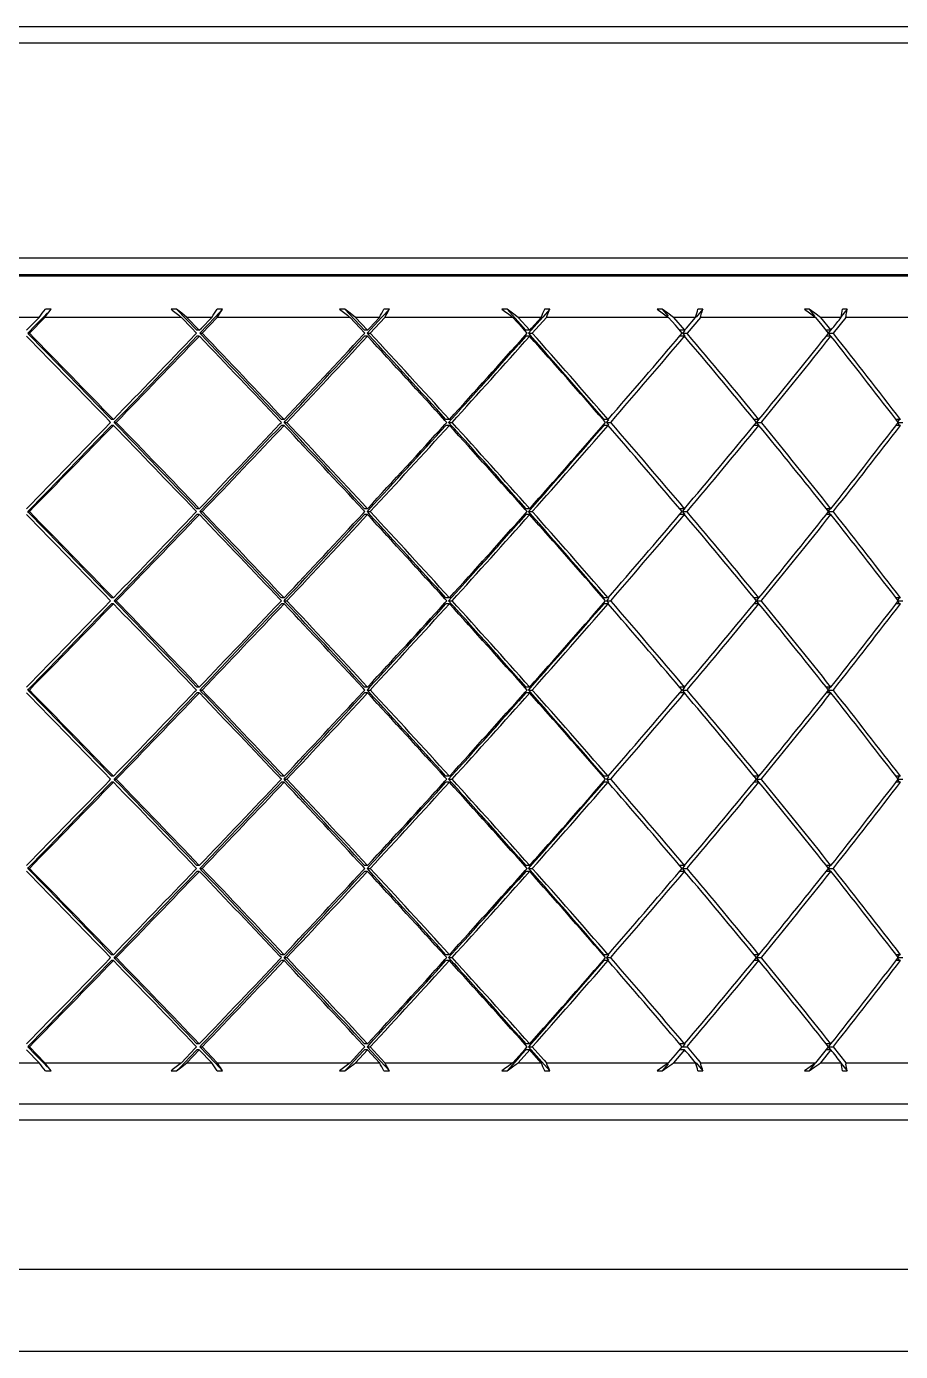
# Model space of a CAD drawing. Header units: millimetres. Extents: x 12827 to 13247, y 6457 to 7051.
# Drawn here: x 13132.586 to 13134.696, y 6842.252 to 6845.452 of the extents above; entities that cross this region are included whole.
import ezdxf

# ---------------------------------------------------------------- set-up
doc = ezdxf.new("R2010")
doc.units = ezdxf.units.MM
doc.header["$LTSCALE"] = 10
doc.layers.add('DWG', color=7, linetype='Continuous')

# ---------------------------------------------------------------- blocks, each defined once
blk = doc.blocks.new('A$C01502591')
at = {"layer": 'DWG'}
for p, q in [((246.9354, 253.5436), (255.4463, 253.5436)), ((246.8954, 253.5039), (255.4863, 253.5039)), ((255.4908, 252.9839), (246.8908, 252.9839)), ((246.4908, 252.9411), (255.8908, 252.9411)), ((255.4508, 252.9436), (246.9308, 252.9436)), ((252.4582, 252.9436), (252.4582, 252.9411)), ((252.4736, 252.9411), (252.4736, 252.9436)), ((252.8431, 252.9436), (252.8431, 252.9411)), ((252.1969, 252.8411), (252.1358, 252.8411)), ((252.1715, 252.8151), (252.1969, 252.8411)), ((252.2108, 252.8411), (252.1733, 252.8028)), ((252.2071, 252.8417), (252.1882, 252.8223)), ((252.2165, 252.8514), (252.2071, 252.8417)), ((252.5403, 252.8411), (252.2108, 252.8411)), ((252.226, 252.8611), (252.2122, 252.8611)), ((252.2235, 252.8578), (252.226, 252.8611)), ((252.529, 252.8611), (252.5155, 252.8611)), ((252.529, 252.8611), (252.5779, 252.8099)), ((252.5414, 252.8511), (252.529, 252.8611)), ((252.5648, 252.8156), (252.5403, 252.8411)), ((252.5538, 252.8411), (252.5414, 252.8511)), ((252.5538, 252.8411), (252.5837, 252.8099)), ((252.6136, 252.8411), (252.5538, 252.8411)), ((252.6217, 252.8417), (252.5847, 252.8028)), ((252.5887, 252.8151), (252.6136, 252.8411)), ((252.6271, 252.8411), (252.5905, 252.8028)), ((252.6401, 252.8611), (252.6217, 252.8417)), ((252.6401, 252.8611), (252.6267, 252.8611)), ((252.9477, 252.8411), (252.6271, 252.8411)), ((252.638, 252.8578), (252.6401, 252.8611)), ((252.935, 252.8611), (252.9219, 252.8611)), ((252.935, 252.8611), (252.9824, 252.8099)), ((252.9479, 252.8511), (252.935, 252.8611)), ((252.9715, 252.8156), (252.9477, 252.8411)), ((252.9609, 252.8411), (252.9479, 252.8511)), ((252.9609, 252.8411), (252.9899, 252.8099)), ((253.0188, 252.8411), (252.9609, 252.8411)), ((253.0247, 252.8417), (252.9889, 252.8028)), ((252.9947, 252.8151), (253.0188, 252.8411)), ((253.0319, 252.8411), (252.9964, 252.8028)), ((253.0426, 252.8611), (253.0247, 252.8417)), ((253.0426, 252.8611), (253.0296, 252.8611)), ((253.3411, 252.8411), (253.0319, 252.8411)), ((253.0408, 252.8578), (253.0426, 252.8611)), ((253.3269, 252.8611), (253.3143, 252.8611)), ((253.3269, 252.8611), (253.3724, 252.8099)), ((253.3403, 252.8511), (253.3269, 252.8611)), ((253.3537, 252.8411), (253.3403, 252.8511)), ((253.3639, 252.8156), (253.3411, 252.8411)), ((253.3537, 252.8411), (253.3816, 252.8099)), ((253.4093, 252.8411), (253.3537, 252.8411)), ((253.413, 252.8417), (253.3787, 252.8028)), ((253.3862, 252.8151), (253.4093, 252.8411)), ((253.4218, 252.8411), (253.3878, 252.8028)), ((253.4302, 252.8611), (253.413, 252.8417)), ((253.4302, 252.8611), (253.4177, 252.8611)), ((253.7171, 252.8411), (253.4218, 252.8411)), ((253.4288, 252.8578), (253.4302, 252.8611)), ((253.7016, 252.8611), (253.6896, 252.8611)), ((253.6896, 252.8611), (253.7171, 252.8411)), ((253.7016, 252.8611), (253.7161, 252.8441)), ((253.7154, 252.8511), (253.7016, 252.8611)), ((253.7291, 252.8411), (253.7154, 252.8511)), ((253.7334, 252.822), (253.7171, 252.8411)), ((253.7291, 252.8411), (253.7556, 252.8099)), ((253.7819, 252.8411), (253.7291, 252.8411)), ((253.76, 252.8151), (253.7819, 252.8411)), ((253.7938, 252.8411), (253.7616, 252.8028)), ((253.7997, 252.8611), (253.7834, 252.8417)), ((253.7997, 252.8611), (253.7879, 252.8611)), ((253.7938, 252.8411), (253.7948, 252.8445)), ((254.0728, 252.8411), (253.7938, 252.8411)), ((253.7988, 252.858), (253.7997, 252.8611)), ((253.7988, 252.858), (253.7997, 252.8611)), ((254.0561, 252.8611), (254.0448, 252.8611)), ((254.0448, 252.8611), (254.0728, 252.8411)), ((254.0561, 252.8611), (254.0697, 252.8441)), ((254.0701, 252.8511), (254.0561, 252.8611)), ((254.0841, 252.8411), (254.0701, 252.8511)), ((254.0881, 252.822), (254.0728, 252.8411)), ((254.0841, 252.8411), (254.109, 252.8099)), ((254.1337, 252.8411), (254.0841, 252.8411)), ((254.1449, 252.8411), (254.1146, 252.8028)), ((254.1482, 252.8611), (254.134, 252.843)), ((254.1482, 252.8611), (254.1371, 252.8611)), ((254.4053, 252.8411), (254.1449, 252.8411)), ((254.1471, 252.8545), (254.1482, 252.8611)), ((252.1664, 252.8099), (252.1715, 252.8151)), ((252.1882, 252.8223), (252.1692, 252.8028)), ((252.1692, 252.8028), (252.1714, 252.8006)), ((252.1692, 252.8028), (252.1733, 252.8028)), ((252.577, 252.8028), (252.5648, 252.8156)), ((252.5739, 252.7996), (252.577, 252.8028)), ((252.5837, 252.8099), (252.5779, 252.8099)), ((252.5837, 252.8099), (252.5887, 252.8151)), ((252.5847, 252.8028), (252.5878, 252.7996)), ((252.5847, 252.8028), (252.5905, 252.8028)), ((252.9833, 252.8028), (252.9715, 252.8156)), ((252.9794, 252.7986), (252.9833, 252.8028)), ((252.9899, 252.8099), (252.9824, 252.8099)), ((252.9929, 252.8071), (252.9889, 252.8028)), ((252.9889, 252.8028), (252.9929, 252.7985)), ((252.9889, 252.8028), (252.9964, 252.8028)), ((252.9899, 252.8099), (252.9947, 252.8151)), ((253.3753, 252.8028), (253.3639, 252.8156)), ((253.3705, 252.7975), (253.3753, 252.8028)), ((253.3816, 252.8099), (253.3724, 252.8099)), ((253.3787, 252.8028), (253.3835, 252.7974)), ((253.3787, 252.8028), (253.3878, 252.8028)), ((253.3816, 252.8099), (253.3862, 252.8151)), ((253.7496, 252.8028), (253.7334, 252.822)), ((253.7442, 252.7964), (253.7496, 252.8028)), ((253.7556, 252.8099), (253.7449, 252.8099)), ((253.7563, 252.8093), (253.7508, 252.8028)), ((253.7563, 252.8093), (253.7508, 252.8028)), ((253.7508, 252.8028), (253.7563, 252.7963)), ((253.7508, 252.8028), (253.7616, 252.8028)), ((253.7556, 252.8099), (253.76, 252.8151)), ((253.7616, 252.8028), (253.7626, 252.8016)), ((254.1033, 252.8028), (254.0881, 252.822)), ((254.0974, 252.7953), (254.1033, 252.8028)), ((254.109, 252.8099), (254.0977, 252.8099)), ((254.1083, 252.8104), (254.1024, 252.8028)), ((254.1033, 252.8028), (254.1146, 252.8028)), ((254.1037, 252.8012), (254.1083, 252.7953)), ((254.109, 252.8099), (254.1131, 252.8151)), ((254.1146, 252.8028), (254.1158, 252.8012)), ((252.5837, 252.7958), (252.5779, 252.7958)), ((252.9899, 252.7958), (252.9824, 252.7958)), ((253.3724, 252.7958), (253.3546, 252.7756)), ((253.3816, 252.7958), (253.3724, 252.7958)), ((253.7556, 252.7958), (253.7449, 252.7958)), ((254.109, 252.7958), (254.0977, 252.7958)), ((253.2122, 252.6166), (253.1858, 252.5874)), ((252.3694, 252.5874), (252.3668, 252.5901)), ((252.3668, 252.5847), (252.3694, 252.5874)), ((252.3763, 252.5945), (252.3713, 252.5945)), ((252.3763, 252.5803), (252.3713, 252.5803)), ((252.3781, 252.5874), (252.3808, 252.5901)), ((252.3808, 252.5847), (252.3781, 252.5874)), ((252.3781, 252.5874), (252.3831, 252.5874)), ((252.7818, 252.5874), (252.7782, 252.5911)), ((252.7782, 252.5837), (252.7818, 252.5874)), ((252.7884, 252.5945), (252.7818, 252.5945)), ((252.7884, 252.5803), (252.7818, 252.5803)), ((252.7884, 252.5874), (252.7919, 252.5912)), ((252.792, 252.5836), (252.7884, 252.5874)), ((252.7884, 252.5874), (252.7951, 252.5874)), ((253.1813, 252.5874), (253.1769, 252.5922)), ((253.1769, 252.5826), (253.1813, 252.5874)), ((253.1877, 252.5945), (253.1794, 252.5945)), ((253.1877, 252.5803), (253.1794, 252.5803)), ((253.1858, 252.5874), (253.2122, 252.5582)), ((253.1858, 252.5874), (253.1942, 252.5874)), ((253.5648, 252.5874), (253.5597, 252.5933)), ((253.5597, 252.5815), (253.5648, 252.5874)), ((253.571, 252.5945), (253.561, 252.5945)), ((253.571, 252.5803), (253.561, 252.5803)), ((253.5672, 252.5874), (253.5723, 252.5933)), ((253.5723, 252.5815), (253.5672, 252.5874)), ((253.5672, 252.5874), (253.5771, 252.5874)), ((253.578, 252.5884), (253.5771, 252.5874)), ((253.5771, 252.5874), (253.578, 252.5864)), ((253.9292, 252.5874), (253.9235, 252.5944)), ((253.9235, 252.5804), (253.9292, 252.5874)), ((253.935, 252.5945), (253.9236, 252.5945)), ((253.935, 252.5803), (253.9236, 252.5803)), ((253.9294, 252.5874), (253.9408, 252.5874)), ((253.9305, 252.5888), (253.9351, 252.5944)), ((253.9351, 252.5804), (253.9305, 252.586)), ((253.942, 252.5888), (253.9408, 252.5874)), ((253.9408, 252.5874), (253.942, 252.586)), ((254.2716, 252.5874), (254.2654, 252.5954)), ((254.2654, 252.5794), (254.2716, 252.5874)), ((254.277, 252.5945), (254.2661, 252.5945)), ((254.277, 252.5803), (254.2661, 252.5803)), ((254.271, 252.5893), (254.2749, 252.5945)), ((254.2749, 252.5803), (254.271, 252.5855)), ((254.2716, 252.5874), (254.2824, 252.5874)), ((253.199, 252.5728), (253.2122, 252.5582)), ((253.3546, 252.3992), (253.3724, 252.3791)), ((252.1692, 252.372), (252.1714, 252.3742)), ((252.1714, 252.3698), (252.1692, 252.372)), ((252.1692, 252.372), (252.1733, 252.372)), ((252.577, 252.372), (252.5739, 252.3752)), ((252.5739, 252.3688), (252.577, 252.372)), ((252.5837, 252.3791), (252.5779, 252.3791)), ((252.5837, 252.3649), (252.5779, 252.3649)), ((252.5847, 252.372), (252.5878, 252.3752)), ((252.5878, 252.3687), (252.5847, 252.372)), ((252.5847, 252.372), (252.5905, 252.372)), ((252.9833, 252.372), (252.9794, 252.3762)), ((252.9794, 252.3677), (252.9833, 252.372)), ((252.9899, 252.3791), (252.9824, 252.3791)), ((252.9899, 252.3649), (252.9824, 252.3649)), ((252.9929, 252.3763), (252.9889, 252.372)), ((252.9889, 252.372), (252.9929, 252.3677)), ((252.9889, 252.372), (252.9964, 252.372)), ((253.3724, 252.3649), (253.3546, 252.3448)), ((253.3753, 252.372), (253.3705, 252.3773)), ((253.3705, 252.3666), (253.3753, 252.372)), ((253.3816, 252.3791), (253.3724, 252.3791)), ((253.3816, 252.3649), (253.3724, 252.3649)), ((253.3787, 252.372), (253.3835, 252.3774)), ((253.3835, 252.3666), (253.3787, 252.372)), ((253.3787, 252.372), (253.3878, 252.372)), ((253.7496, 252.372), (253.7441, 252.3784)), ((253.7442, 252.3655), (253.7496, 252.372)), ((253.7556, 252.3791), (253.7449, 252.3791)), ((253.7556, 252.3649), (253.7449, 252.3649)), ((253.7508, 252.372), (253.7563, 252.3785)), ((253.7563, 252.3655), (253.7508, 252.372)), ((253.7508, 252.372), (253.7616, 252.372)), ((253.7626, 252.3732), (253.7616, 252.372)), ((253.7616, 252.372), (253.7626, 252.3708)), ((254.1033, 252.372), (254.0973, 252.3795)), ((254.0974, 252.3645), (254.1033, 252.372)), ((254.109, 252.3791), (254.0977, 252.3791)), ((254.109, 252.3649), (254.0977, 252.3649)), ((254.1033, 252.372), (254.1146, 252.372)), ((254.1037, 252.3736), (254.1083, 252.3795)), ((254.1083, 252.3644), (254.1037, 252.3703)), ((254.1158, 252.3736), (254.1146, 252.372)), ((254.1146, 252.372), (254.1158, 252.3704)), ((252.3763, 252.1636), (252.3713, 252.1636)), ((252.7818, 252.1566), (252.7782, 252.1603)), ((252.7884, 252.1636), (252.7818, 252.1636)), ((252.7884, 252.1566), (252.7919, 252.1603)), ((253.1813, 252.1566), (253.1769, 252.1614)), ((253.1877, 252.1636), (253.1794, 252.1636)), ((253.2122, 252.1858), (253.1858, 252.1566)), ((253.5648, 252.1566), (253.5597, 252.1624)), ((253.571, 252.1636), (253.561, 252.1636)), ((253.5672, 252.1566), (253.5723, 252.1625)), ((253.9292, 252.1566), (253.9235, 252.1635)), ((253.935, 252.1636), (253.9236, 252.1636)), ((253.9305, 252.158), (253.9351, 252.1636)), ((254.2716, 252.1566), (254.2654, 252.1646)), ((254.277, 252.1636), (254.2661, 252.1636)), ((254.2703, 252.1575), (254.2749, 252.1636)), ((252.3694, 252.1566), (252.3668, 252.1592)), ((252.3668, 252.1539), (252.3694, 252.1566)), ((252.3763, 252.1495), (252.3713, 252.1495)), ((252.3781, 252.1566), (252.3808, 252.1593)), ((252.3808, 252.1538), (252.3781, 252.1566)), ((252.3781, 252.1566), (252.3831, 252.1566)), ((252.7782, 252.1528), (252.7818, 252.1566)), ((252.7884, 252.1495), (252.7818, 252.1495)), ((252.792, 252.1528), (252.7884, 252.1566)), ((252.7884, 252.1566), (252.7951, 252.1566)), ((253.1769, 252.1518), (253.1813, 252.1566)), ((253.1877, 252.1495), (253.1794, 252.1495)), ((253.1858, 252.1566), (253.2122, 252.1273)), ((253.1858, 252.1566), (253.1942, 252.1566)), ((253.199, 252.1419), (253.2122, 252.1273)), ((253.5597, 252.1507), (253.5648, 252.1566)), ((253.571, 252.1495), (253.561, 252.1495)), ((253.5723, 252.1506), (253.5672, 252.1566)), ((253.5672, 252.1566), (253.5771, 252.1566)), ((253.578, 252.1576), (253.5771, 252.1566)), ((253.5771, 252.1566), (253.578, 252.1556)), ((253.5771, 252.1566), (253.578, 252.1556)), ((253.9235, 252.1496), (253.9292, 252.1566)), ((253.935, 252.1495), (253.9236, 252.1495)), ((253.9294, 252.1566), (253.9408, 252.1566)), ((253.9351, 252.1495), (253.9305, 252.1551)), ((253.942, 252.158), (253.9408, 252.1566)), ((253.9408, 252.1566), (253.942, 252.1552)), ((254.2654, 252.1485), (254.2716, 252.1566)), ((254.277, 252.1495), (254.2661, 252.1495)), ((254.2749, 252.1495), (254.2703, 252.1556)), ((254.2716, 252.1566), (254.2824, 252.1566)), ((253.3546, 251.9683), (253.3724, 251.9482)), ((252.1692, 251.9411), (252.1714, 251.9433)), ((252.1714, 251.9389), (252.1692, 251.9411)), ((252.1692, 251.9411), (252.1733, 251.9411)), ((252.577, 251.9411), (252.5739, 251.9443)), ((252.5739, 251.9379), (252.577, 251.9411)), ((252.5837, 251.9482), (252.5779, 251.9482)), ((252.5847, 251.9411), (252.5878, 251.9444)), ((252.5878, 251.9379), (252.5847, 251.9411)), ((252.5847, 251.9411), (252.5905, 251.9411)), ((252.9833, 251.9411), (252.9794, 251.9454)), ((252.9794, 251.9369), (252.9833, 251.9411)), ((252.9899, 251.9482), (252.9824, 251.9482)), ((252.9929, 251.9454), (252.9889, 251.9411)), ((252.9889, 251.9411), (252.9929, 251.9368)), ((252.9889, 251.9411), (252.9964, 251.9411)), ((253.3753, 251.9411), (253.3705, 251.9465)), ((253.3705, 251.9358), (253.3753, 251.9411)), ((253.3816, 251.9482), (253.3724, 251.9482)), ((253.3787, 251.9411), (253.3835, 251.9465)), ((253.3835, 251.9357), (253.3787, 251.9411)), ((253.3787, 251.9411), (253.3878, 251.9411)), ((253.7496, 251.9411), (253.7441, 251.9476)), ((253.7442, 251.9347), (253.7496, 251.9411)), ((253.7556, 251.9482), (253.7449, 251.9482)), ((253.7508, 251.9411), (253.7563, 251.9476)), ((253.7563, 251.9347), (253.7508, 251.9411)), ((253.7508, 251.9411), (253.7616, 251.9411)), ((253.7626, 251.9423), (253.7616, 251.9411)), ((253.7616, 251.9411), (253.7626, 251.9399)), ((254.1033, 251.9411), (254.0973, 251.9486)), ((254.0974, 251.9336), (254.1033, 251.9411)), ((254.109, 251.9482), (254.0977, 251.9482)), ((254.1033, 251.9411), (254.1146, 251.9411)), ((254.1037, 251.9428), (254.1083, 251.9487)), ((254.1083, 251.9336), (254.1037, 251.9395)), ((254.1158, 251.9428), (254.1146, 251.9411)), ((254.1146, 251.9411), (254.1158, 251.9395)), ((252.5837, 251.9341), (252.5779, 251.9341)), ((252.9899, 251.9341), (252.9824, 251.9341)), ((253.3724, 251.9341), (253.3546, 251.9139)), ((253.3816, 251.9341), (253.3724, 251.9341)), ((253.7556, 251.9341), (253.7449, 251.9341)), ((254.109, 251.9341), (254.0977, 251.9341)), ((253.2122, 251.7549), (253.1858, 251.7257)), ((252.3694, 251.7257), (252.3668, 251.7284)), ((252.3668, 251.723), (252.3694, 251.7257)), ((252.3763, 251.7328), (252.3713, 251.7328)), ((252.3763, 251.7186), (252.3713, 251.7186)), ((252.3781, 251.7257), (252.3808, 251.7284)), ((252.3808, 251.723), (252.3781, 251.7257)), ((252.3781, 251.7257), (252.3831, 251.7257)), ((252.7818, 251.7257), (252.7782, 251.7294)), ((252.7782, 251.722), (252.7818, 251.7257)), ((252.7884, 251.7328), (252.7818, 251.7328)), ((252.7884, 251.7186), (252.7818, 251.7186)), ((252.7884, 251.7257), (252.7919, 251.7295)), ((252.792, 251.7219), (252.7884, 251.7257)), ((252.7884, 251.7257), (252.7951, 251.7257)), ((253.1813, 251.7257), (253.1769, 251.7305)), ((253.1769, 251.7209), (253.1813, 251.7257)), ((253.1877, 251.7328), (253.1794, 251.7328)), ((253.1877, 251.7186), (253.1794, 251.7186)), ((253.1858, 251.7257), (253.2122, 251.6965)), ((253.1858, 251.7257), (253.1942, 251.7257)), ((253.5648, 251.7257), (253.5597, 251.7316)), ((253.5597, 251.7198), (253.5648, 251.7257)), ((253.571, 251.7328), (253.561, 251.7328)), ((253.571, 251.7186), (253.561, 251.7186)), ((253.5672, 251.7257), (253.5723, 251.7316)), ((253.5723, 251.7198), (253.5672, 251.7257)), ((253.5672, 251.7257), (253.5771, 251.7257)), ((253.578, 251.7267), (253.5771, 251.7257)), ((253.5771, 251.7257), (253.578, 251.7247)), ((253.9292, 251.7257), (253.9235, 251.7327)), ((253.9235, 251.7187), (253.9292, 251.7257)), ((253.935, 251.7328), (253.9236, 251.7328)), ((253.935, 251.7186), (253.9236, 251.7186)), ((253.9294, 251.7257), (253.9408, 251.7257)), ((253.9305, 251.7271), (253.9351, 251.7327)), ((253.9351, 251.7187), (253.9305, 251.7243)), ((253.942, 251.7271), (253.9408, 251.7257)), ((253.9408, 251.7257), (253.942, 251.7243)), ((254.2716, 251.7257), (254.2654, 251.7337)), ((254.2654, 251.7177), (254.2716, 251.7257)), ((254.277, 251.7328), (254.2661, 251.7328)), ((254.277, 251.7186), (254.2661, 251.7186)), ((254.2703, 251.7267), (254.2749, 251.7328)), ((254.2749, 251.7186), (254.271, 251.7238)), ((254.2716, 251.7257), (254.2824, 251.7257)), ((253.199, 251.7111), (253.2122, 251.6965)), ((253.3546, 251.5375), (253.3724, 251.5174)), ((252.1692, 251.5103), (252.1714, 251.5125)), ((252.1714, 251.5081), (252.1692, 251.5103)), ((252.1692, 251.5103), (252.1733, 251.5103)), ((252.577, 251.5103), (252.5739, 251.5135)), ((252.5739, 251.5071), (252.577, 251.5103)), ((252.5837, 251.5174), (252.5779, 251.5174)), ((252.5837, 251.5032), (252.5779, 251.5032)), ((252.5847, 251.5103), (252.5878, 251.5135)), ((252.5878, 251.507), (252.5847, 251.5103)), ((252.5847, 251.5103), (252.5905, 251.5103)), ((252.9833, 251.5103), (252.9794, 251.5146)), ((252.9794, 251.506), (252.9833, 251.5103)), ((252.9899, 251.5174), (252.9824, 251.5174)), ((252.9899, 251.5032), (252.9824, 251.5032)), ((252.9929, 251.5146), (252.9889, 251.5103)), ((252.9889, 251.5103), (252.9929, 251.506)), ((252.9889, 251.5103), (252.9964, 251.5103)), ((253.3724, 251.5032), (253.3546, 251.4831)), ((253.3753, 251.5103), (253.3705, 251.5156)), ((253.3705, 251.5049), (253.3753, 251.5103)), ((253.3816, 251.5174), (253.3724, 251.5174)), ((253.3816, 251.5032), (253.3724, 251.5032)), ((253.3787, 251.5103), (253.3835, 251.5157)), ((253.3835, 251.5049), (253.3787, 251.5103)), ((253.3787, 251.5103), (253.3878, 251.5103)), ((253.7496, 251.5103), (253.7441, 251.5167)), ((253.7442, 251.5039), (253.7496, 251.5103)), ((253.7556, 251.5174), (253.7449, 251.5174)), ((253.7556, 251.5032), (253.7449, 251.5032)), ((253.7508, 251.5103), (253.7563, 251.5168)), ((253.7563, 251.5038), (253.7508, 251.5103)), ((253.7508, 251.5103), (253.7616, 251.5103)), ((253.7626, 251.5115), (253.7616, 251.5103)), ((253.7616, 251.5103), (253.7626, 251.5091)), ((254.1033, 251.5103), (254.0973, 251.5178)), ((254.0974, 251.5028), (254.1033, 251.5103)), ((254.109, 251.5174), (254.0977, 251.5174)), ((254.109, 251.5032), (254.0977, 251.5032)), ((254.1033, 251.5103), (254.1146, 251.5103)), ((254.1037, 251.5119), (254.1083, 251.5178)), ((254.1083, 251.5027), (254.1037, 251.5086)), ((254.1158, 251.5119), (254.1146, 251.5103)), ((254.1146, 251.5103), (254.1158, 251.5087)), ((252.3694, 251.2949), (252.3668, 251.2975)), ((252.3763, 251.3019), (252.3713, 251.3019)), ((252.3781, 251.2949), (252.3808, 251.2976)), ((252.7818, 251.2949), (252.7782, 251.2986)), ((252.7884, 251.3019), (252.7818, 251.3019)), ((252.7884, 251.2949), (252.7919, 251.2986)), ((253.1813, 251.2949), (253.1769, 251.2997)), ((253.1877, 251.3019), (253.1794, 251.3019)), ((253.2122, 251.3241), (253.1858, 251.2949)), ((253.5648, 251.2949), (253.5597, 251.3008)), ((253.571, 251.3019), (253.561, 251.3019)), ((253.5672, 251.2949), (253.5723, 251.3008)), ((253.9292, 251.2949), (253.9235, 251.3018)), ((253.935, 251.3019), (253.9236, 251.3019)), ((253.9305, 251.2963), (253.9351, 251.3019)), ((253.942, 251.2963), (253.9408, 251.2949)), ((254.2716, 251.2949), (254.2654, 251.3029)), ((254.277, 251.3019), (254.2661, 251.3019)), ((254.2703, 251.2959), (254.2749, 251.3019)), ((252.3668, 251.2922), (252.3694, 251.2949)), ((252.3763, 251.2878), (252.3713, 251.2878)), ((252.3808, 251.2921), (252.3781, 251.2949)), ((252.3781, 251.2949), (252.3831, 251.2949)), ((252.7782, 251.2911), (252.7818, 251.2949)), ((252.7884, 251.2878), (252.7818, 251.2878)), ((252.792, 251.2911), (252.7884, 251.2949)), ((252.7884, 251.2949), (252.7951, 251.2949)), ((253.1769, 251.2901), (253.1813, 251.2949)), ((253.1877, 251.2878), (253.1794, 251.2878)), ((253.1858, 251.2949), (253.2122, 251.2656)), ((253.1858, 251.2949), (253.1942, 251.2949)), ((253.199, 251.2803), (253.2122, 251.2656)), ((253.5597, 251.289), (253.5648, 251.2949)), ((253.571, 251.2878), (253.561, 251.2878)), ((253.5723, 251.2889), (253.5672, 251.2949)), ((253.5672, 251.2949), (253.5771, 251.2949)), ((253.578, 251.2959), (253.5771, 251.2949)), ((253.5771, 251.2949), (253.578, 251.2939)), ((253.9235, 251.2879), (253.9292, 251.2949)), ((253.935, 251.2878), (253.9236, 251.2878)), ((253.9294, 251.2949), (253.9408, 251.2949)), ((253.9351, 251.2878), (253.9305, 251.2934)), ((253.9408, 251.2949), (253.942, 251.2935)), ((254.2654, 251.2868), (254.2716, 251.2949)), ((254.277, 251.2878), (254.2661, 251.2878)), ((254.2749, 251.2878), (254.2703, 251.2939)), ((254.2716, 251.2949), (254.2824, 251.2949)), ((253.3546, 251.1066), (253.3724, 251.0865)), ((252.1969, 251.0411), (252.1664, 251.0724)), ((252.1714, 251.0817), (252.1692, 251.0794)), ((252.1692, 251.0794), (252.1882, 251.06)), ((252.1692, 251.0794), (252.1733, 251.0794)), ((252.1733, 251.0794), (252.2108, 251.0411)), ((252.5403, 251.0411), (252.5739, 251.0762)), ((252.5837, 251.0724), (252.5538, 251.0411)), ((252.5779, 251.0724), (252.5617, 251.0553)), ((252.577, 251.0794), (252.5739, 251.0826)), ((252.5739, 251.0762), (252.577, 251.0794)), ((252.5837, 251.0865), (252.5779, 251.0865)), ((252.5837, 251.0724), (252.5779, 251.0724)), ((252.6136, 251.0411), (252.5837, 251.0724)), ((252.5878, 251.0827), (252.5847, 251.0794)), ((252.5847, 251.0794), (252.6032, 251.06)), ((252.5847, 251.0794), (252.5905, 251.0794)), ((252.5905, 251.0794), (252.6271, 251.0411)), ((252.9477, 251.0411), (252.9794, 251.0752)), ((252.9899, 251.0724), (252.9609, 251.0411)), ((252.9824, 251.0724), (252.9666, 251.0553)), ((252.9833, 251.0794), (252.9794, 251.0837)), ((252.9794, 251.0752), (252.9833, 251.0794)), ((252.9899, 251.0865), (252.9824, 251.0865)), ((252.9899, 251.0724), (252.9824, 251.0724)), ((252.9929, 251.0837), (252.9889, 251.0794)), ((252.9889, 251.0794), (253.0426, 251.0211)), ((252.9889, 251.0794), (252.9964, 251.0794)), ((253.0188, 251.0411), (252.9899, 251.0724)), ((252.9964, 251.0794), (253.0319, 251.0411)), ((253.3411, 251.0411), (253.3705, 251.0741)), ((253.3816, 251.0724), (253.3537, 251.0411)), ((253.3724, 251.0724), (253.3573, 251.0553)), ((253.3753, 251.0794), (253.3705, 251.0848)), ((253.3705, 251.0741), (253.3753, 251.0794)), ((253.3816, 251.0865), (253.3724, 251.0865)), ((253.3816, 251.0724), (253.3724, 251.0724)), ((253.3835, 251.0848), (253.3787, 251.0794)), ((253.3787, 251.0794), (253.4302, 251.0211)), ((253.3787, 251.0794), (253.3878, 251.0794)), ((253.4093, 251.0411), (253.3816, 251.0724)), ((253.3878, 251.0794), (253.4218, 251.0411)), ((253.7556, 251.0724), (253.7291, 251.0411)), ((253.7334, 251.0603), (253.7496, 251.0794)), ((253.7496, 251.0794), (253.7441, 251.0859)), ((253.7556, 251.0865), (253.7449, 251.0865)), ((253.7556, 251.0724), (253.7449, 251.0724)), ((253.7563, 251.0859), (253.7508, 251.0794)), ((253.7508, 251.0794), (253.7616, 251.0794)), ((253.7626, 251.0806), (253.7616, 251.0794)), ((253.7616, 251.0794), (253.7938, 251.0411)), ((254.109, 251.0724), (254.0841, 251.0411)), ((254.1033, 251.0794), (254.0973, 251.087)), ((254.109, 251.0865), (254.0977, 251.0865)), ((254.109, 251.0724), (254.0977, 251.0724)), ((254.0983, 251.0731), (254.1033, 251.0794)), ((254.0983, 251.0731), (254.1021, 251.0778)), ((254.1024, 251.0794), (254.108, 251.0724)), ((254.1024, 251.0794), (254.108, 251.0724)), ((254.1033, 251.0794), (254.1146, 251.0794)), ((254.1083, 251.087), (254.1037, 251.0811)), ((254.1158, 251.0811), (254.1146, 251.0794)), ((254.1146, 251.0794), (254.1449, 251.0411)), ((252.1358, 251.0411), (252.1969, 251.0411)), ((252.1882, 251.06), (252.2071, 251.0406)), ((252.2071, 251.0406), (252.2165, 251.0309)), ((252.2133, 251.0378), (252.2108, 251.0411)), ((252.2108, 251.0411), (252.5403, 251.0411)), ((252.5617, 251.0553), (252.5372, 251.0297)), ((252.5497, 251.0378), (252.5538, 251.0411)), ((252.5538, 251.0411), (252.6136, 251.0411)), ((252.6032, 251.06), (252.6217, 251.0406)), ((252.6217, 251.0406), (252.6401, 251.0211)), ((252.6293, 251.0378), (252.6271, 251.0411)), ((252.6271, 251.0411), (252.9477, 251.0411)), ((252.9666, 251.0553), (252.9429, 251.0297)), ((252.9566, 251.0378), (252.9609, 251.0411)), ((252.9609, 251.0411), (253.0188, 251.0411)), ((253.0337, 251.0378), (253.0319, 251.0411)), ((253.0319, 251.0411), (253.3411, 251.0411)), ((253.3573, 251.0553), (253.3345, 251.0297)), ((253.3492, 251.0378), (253.3537, 251.0411)), ((253.3537, 251.0411), (253.4093, 251.0411)), ((253.4163, 251.0474), (253.4218, 251.0411)), ((253.4232, 251.0378), (253.4218, 251.0411)), ((253.4218, 251.0411), (253.7171, 251.0411)), ((253.7171, 251.0411), (253.6896, 251.0211)), ((253.7171, 251.0411), (253.7334, 251.0603)), ((253.7245, 251.0378), (253.7291, 251.0411)), ((253.7291, 251.0411), (253.7819, 251.0411)), ((253.7834, 251.0406), (253.7997, 251.0211)), ((253.7889, 251.047), (253.7938, 251.0411)), ((253.7948, 251.0378), (253.7938, 251.0411)), ((253.7938, 251.0411), (254.0728, 251.0411)), ((254.0728, 251.0411), (254.0448, 251.0211)), ((254.0794, 251.0378), (254.0841, 251.0411)), ((254.0841, 251.0411), (254.1337, 251.0411)), ((254.1454, 251.0378), (254.1449, 251.0411)), ((254.1449, 251.0411), (254.4053, 251.0411)), ((252.2122, 251.0211), (252.226, 251.0211)), ((252.5155, 251.0211), (252.529, 251.0211)), ((252.529, 251.0211), (252.5414, 251.0311)), ((252.5372, 251.0297), (252.529, 251.0211)), ((252.5414, 251.0311), (252.5497, 251.0378)), ((252.6267, 251.0211), (252.6401, 251.0211)), ((252.9219, 251.0211), (252.935, 251.0211)), ((252.935, 251.0211), (252.9479, 251.0311)), ((252.9429, 251.0297), (252.935, 251.0211)), ((252.9479, 251.0311), (252.9566, 251.0378)), ((253.0296, 251.0211), (253.0426, 251.0211)), ((253.3143, 251.0211), (253.3269, 251.0211)), ((253.3269, 251.0211), (253.3403, 251.0311)), ((253.3345, 251.0297), (253.3269, 251.0211)), ((253.3403, 251.0311), (253.3492, 251.0378)), ((253.4177, 251.0211), (253.4302, 251.0211)), ((253.6896, 251.0211), (253.7016, 251.0211)), ((253.7161, 251.0382), (253.7016, 251.0211)), ((253.7016, 251.0211), (253.7154, 251.0311)), ((253.7154, 251.0311), (253.7245, 251.0378)), ((253.7879, 251.0211), (253.7997, 251.0211)), ((254.0448, 251.0211), (254.0561, 251.0211)), ((254.0697, 251.0382), (254.0561, 251.0211)), ((254.0561, 251.0211), (254.0701, 251.0311)), ((254.0701, 251.0311), (254.0794, 251.0378)), ((254.134, 251.0392), (254.1482, 251.0211)), ((254.1371, 251.0211), (254.1482, 251.0211)), ((255.8908, 250.9411), (246.4908, 250.9411)), ((246.8908, 250.9033), (255.4908, 250.9033)), ((255.4877, 250.5419), (246.894, 250.5419)), ((255.2877, 250.3436), (247.094, 250.3436))]:
    blk.add_line(p, q, dxfattribs=at)
for centre, radius, start, end in [((248.6908, 255.5345), 4.4212, 322.4691, 322.7953), ((248.7193, 255.511), 4.3953, 322.5955, 322.8685), ((259.9444, 262.0282), 11.7994, 230.97905, 231.13356), ((249.51, 254.8853), 3.7163, 326.629, 326.9974), ((249.5357, 254.8659), 3.6954, 326.7766, 327.085), ((261.5135, 263.9477), 14.026, 232.2259, 232.35947), ((250.2418, 254.3513), 3.1611, 331.4618, 331.8736), ((250.2648, 254.3353), 3.1447, 331.6321, 331.9767), ((263.3251, 266.2399), 16.7095, 233.19385, 233.30847), ((250.8835, 253.9136), 2.7441, 336.9936, 337.4465), ((250.9038, 253.9003), 2.7318, 337.1867, 337.5655), ((251.4305, 253.5512), 2.4563, 343.197, 343.6837), ((251.4505, 253.5392), 2.4451, 343.4921, 343.822), ((241.3681, 262.926), 16.2685, 321.57406, 321.69098), ((251.8768, 253.2404), 2.2919, 349.9675, 350.4748), ((251.8912, 253.2305), 2.2871, 350.1971, 350.536), ((210.8539, 212.5239), 57.7006, 43.984051, 44.269216), ((210.8602, 212.3575), 57.8152, 44.103608, 44.391857), ((223.3982, 224.8745), 40.4003, 43.32479, 43.73234), ((230.7151, 232.1543), 30.378, 42.28822, 42.8217), ((235.5926, 236.9781), 23.8137, 40.97823, 41.64562), ((239.1289, 240.4432), 19.154, 39.3755, 40.18184), ((241.8319, 243.0595), 15.6779, 37.45793, 38.41589), ((210.5706, 212.0612), 58.2196, 44.11802, 44.400633), ((217.9776, 285.9336), 47.9037, 315.89606, 316.23678), ((218.1775, 285.5842), 47.5234, 316.0309, 316.37437), ((218.1856, 285.7193), 47.615, 315.90681, 316.25487), ((223.339, 224.8041), 40.482, 43.34624, 43.74581), ((223.3909, 224.9894), 40.322, 43.20536, 43.60653), ((227.3489, 276.5877), 34.9692, 316.67588, 317.13382), ((227.4645, 276.3597), 34.7336, 316.81863, 317.2797), ((227.5702, 276.3666), 34.6662, 316.68986, 317.16129), ((230.7068, 232.1326), 30.3891, 42.31861, 42.8398), ((230.7059, 232.2389), 30.3217, 42.16909, 42.69147), ((233.2841, 270.6972), 26.9047, 317.71292, 318.29463), ((233.4634, 270.5217), 26.6635, 317.73072, 318.33289), ((233.4898, 270.4164), 26.5671, 318.10281, 318.39358), ((235.6077, 236.9773), 23.7935, 41.01932, 41.66872), ((235.5817, 237.0424), 23.7724, 40.85968, 41.50967), ((237.4231, 266.62), 21.3885, 319.02351, 319.73612), ((237.5781, 266.4729), 21.1843, 319.04885, 319.78726), ((239.1534, 240.4494), 19.1221, 39.42931, 40.21494), ((240.5102, 263.6112), 17.3665, 320.62692, 321.47892), ((240.6475, 263.4862), 17.19, 320.65886, 321.5452), ((241.8607, 243.0678), 15.6414, 37.52659, 38.45767), ((233.2763, 270.6078), 26.8537, 317.93531, 318.10303), ((210.5706, 293.1136), 58.2196, 315.599367, 315.88198), ((210.8539, 292.651), 57.7006, 315.730784, 316.015949), ((210.8602, 292.8173), 57.8152, 315.608143, 315.896392), ((217.9776, 219.2412), 47.9037, 43.76322, 44.10394), ((218.1775, 219.5906), 47.5234, 43.62563, 43.9691), ((218.0852, 219.359), 47.7543, 43.74564, 44.09268), ((223.2419, 280.463), 40.6159, 316.25485, 316.6531), ((223.3909, 280.1854), 40.322, 316.39347, 316.79464), ((223.4972, 280.2063), 40.2638, 316.26697, 316.6759), ((227.4442, 228.6763), 34.8387, 42.86532, 43.32497), ((227.5599, 228.9039), 34.6033, 42.71943, 43.18224), ((227.4727, 228.7171), 34.7996, 42.83961, 43.30923), ((230.6135, 273.128), 30.5159, 317.16128, 317.68031), ((230.7993, 272.8506), 30.1952, 317.30744, 317.832), ((230.8107, 272.9326), 30.2481, 317.17715, 317.71292), ((233.3753, 234.5597), 26.782, 41.70404, 42.28841), ((233.3697, 234.5688), 26.7895, 41.66853, 42.26786), ((235.5188, 268.2758), 23.912, 318.33289, 318.97907), ((235.5817, 268.1324), 23.7724, 318.49033, 319.14032), ((235.6842, 268.1162), 23.6918, 318.35266, 319.02349), ((237.5095, 238.629), 21.2746, 40.26197, 40.9784), ((237.4893, 238.6258), 21.3013, 40.21476, 40.94912), ((239.0696, 264.7953), 19.2312, 319.78729, 320.56846), ((239.2152, 264.6598), 19.0417, 319.81578, 320.62688), ((240.5912, 241.6291), 17.2623, 38.51851, 39.37565), ((240.564, 241.6213), 17.2973, 38.45755, 39.33839), ((241.7826, 262.168), 15.7405, 321.54526, 322.47048), ((241.9125, 262.0524), 15.5757, 321.58097, 322.54521), ((233.2763, 234.567), 26.8537, 41.89697, 42.06469), ((233.4898, 234.7584), 26.5671, 41.60642, 41.89719), ((210.5706, 211.6304), 58.2196, 44.11802, 44.400633), ((210.8539, 212.093), 57.7006, 43.984051, 44.269216), ((210.8602, 211.9267), 57.8152, 44.103608, 44.391857), ((217.9776, 285.5028), 47.9037, 315.89606, 316.23678), ((218.1775, 285.1534), 47.5234, 316.0309, 316.37437), ((218.1856, 285.2884), 47.615, 315.90681, 316.25487), ((223.339, 224.3732), 40.482, 43.34624, 43.74581), ((223.488, 224.6504), 40.1883, 43.20469, 43.6072), ((223.3982, 224.4437), 40.4003, 43.32479, 43.73234), ((227.3489, 276.1569), 34.9692, 316.67588, 317.13382), ((227.4645, 275.9289), 34.7336, 316.81863, 317.2797), ((227.5702, 275.9358), 34.6662, 316.68986, 317.16129), ((230.7068, 231.7018), 30.3891, 42.31861, 42.8398), ((230.7059, 231.808), 30.3217, 42.16909, 42.69147), ((230.7151, 231.7235), 30.378, 42.28822, 42.8217), ((233.2841, 270.2664), 26.9047, 317.71292, 318.29463), ((233.4634, 270.0909), 26.6635, 317.73072, 318.33289), ((235.6077, 236.5464), 23.7935, 41.01932, 41.66872), ((235.6706, 236.6894), 23.6542, 40.85806, 41.51129), ((235.5926, 236.5473), 23.8137, 40.97823, 41.64562), ((237.4231, 266.1891), 21.3885, 319.02351, 319.73612), ((237.5781, 266.0421), 21.1843, 319.04885, 319.78726), ((239.1534, 240.0186), 19.1221, 39.42931, 40.21494), ((239.1289, 240.0123), 19.154, 39.3755, 40.18184), ((240.5102, 263.1804), 17.3665, 320.62692, 321.47892), ((240.6475, 263.0553), 17.19, 320.65886, 321.5452), ((241.8607, 242.637), 15.6414, 37.52659, 38.45767), ((241.8319, 242.6287), 15.6779, 37.45793, 38.41589), ((233.4898, 269.9856), 26.5671, 318.10281, 318.39358), ((233.2763, 270.177), 26.8537, 317.93531, 318.10303), ((210.5706, 292.6828), 58.2196, 315.599367, 315.88198), ((210.8539, 292.2201), 57.7006, 315.730784, 316.015949), ((210.8602, 292.3864), 57.8152, 315.608143, 315.896392), ((217.9776, 218.8103), 47.9037, 43.76322, 44.10394), ((218.1775, 219.1598), 47.5234, 43.62563, 43.9691), ((218.0852, 218.9281), 47.7543, 43.74564, 44.09268), ((223.2419, 280.0322), 40.6159, 316.25485, 316.6531), ((223.3909, 279.7546), 40.322, 316.39347, 316.79464), ((223.4972, 279.7754), 40.2638, 316.26697, 316.6759), ((227.4442, 228.2454), 34.8387, 42.86532, 43.32497), ((227.5599, 228.473), 34.6033, 42.71943, 43.18224), ((227.4727, 228.2863), 34.7996, 42.83961, 43.30923), ((230.6135, 272.6971), 30.5159, 317.16128, 317.68031), ((230.7993, 272.4197), 30.1952, 317.30744, 317.832), ((230.8107, 272.5018), 30.2481, 317.17715, 317.71292), ((233.3753, 234.1289), 26.782, 41.70404, 42.28841), ((233.3697, 234.138), 26.7895, 41.66853, 42.26786), ((235.5188, 267.8449), 23.912, 318.33289, 318.97907), ((235.5817, 267.7016), 23.7724, 318.49033, 319.14032), ((235.6842, 267.6854), 23.6918, 318.35266, 319.02349), ((237.5095, 238.1981), 21.2746, 40.26197, 40.9784), ((237.4893, 238.1949), 21.3013, 40.21476, 40.94912), ((239.0696, 264.3644), 19.2312, 319.78729, 320.56846), ((239.2152, 264.229), 19.0417, 319.81578, 320.62688), ((240.5912, 241.1982), 17.2623, 38.51851, 39.37565), ((240.564, 241.1904), 17.2973, 38.45755, 39.33839), ((241.7826, 261.7371), 15.7405, 321.54526, 322.47048), ((241.9125, 261.6216), 15.5757, 321.58097, 322.54521), ((233.2763, 234.1362), 26.8537, 41.89697, 42.06469), ((233.4898, 234.3275), 26.5671, 41.60642, 41.89719), ((210.8539, 211.6622), 57.7006, 43.984051, 44.269216), ((210.8602, 211.4958), 57.8152, 44.103608, 44.391857), ((217.9776, 285.072), 47.9037, 315.89606, 316.23678), ((223.488, 224.2196), 40.1883, 43.20469, 43.6072), ((223.3982, 224.0128), 40.4003, 43.32479, 43.73234), ((227.3489, 275.726), 34.9692, 316.67588, 317.13382), ((230.7059, 231.3772), 30.3217, 42.16909, 42.69147), ((230.7151, 231.2927), 30.378, 42.28822, 42.8217), ((235.5926, 236.1164), 23.8137, 40.97823, 41.64562), ((239.1289, 239.5815), 19.154, 39.3755, 40.18184), ((241.8319, 242.1978), 15.6779, 37.45793, 38.41589), ((210.5706, 211.1995), 58.2196, 44.11802, 44.400633), ((218.1775, 284.7225), 47.5234, 316.0309, 316.37437), ((218.1856, 284.8576), 47.615, 315.90681, 316.25487), ((223.339, 223.9424), 40.482, 43.34624, 43.74581), ((227.4645, 275.498), 34.7336, 316.81863, 317.2797), ((227.5702, 275.5049), 34.6662, 316.68986, 317.16129), ((230.7068, 231.271), 30.3891, 42.31861, 42.8398), ((233.2841, 269.8355), 26.9047, 317.71292, 318.29463), ((233.4634, 269.66), 26.6635, 317.73072, 318.33289), ((233.4898, 269.5547), 26.5671, 318.10281, 318.39358), ((235.6077, 236.1156), 23.7935, 41.01932, 41.66872), ((235.6706, 236.2585), 23.6542, 40.85806, 41.51129), ((237.4231, 265.7583), 21.3885, 319.02351, 319.73612), ((237.5781, 265.6112), 21.1843, 319.04885, 319.78726), ((239.1534, 239.5877), 19.1221, 39.42931, 40.21494), ((240.5102, 262.7495), 17.3665, 320.62692, 321.47892), ((240.6475, 262.6245), 17.19, 320.65886, 321.5452), ((241.8607, 242.2061), 15.6414, 37.52659, 38.45767), ((233.2763, 269.7461), 26.8537, 317.93531, 318.10303), ((210.5706, 292.2519), 58.2196, 315.599367, 315.88198), ((210.8539, 291.7893), 57.7006, 315.730784, 316.015949), ((210.8602, 291.9556), 57.8152, 315.608143, 315.896392), ((217.9776, 218.3795), 47.9037, 43.76322, 44.10394), ((218.1775, 218.7289), 47.5234, 43.62563, 43.9691), ((218.0852, 218.4973), 47.7543, 43.74564, 44.09268), ((223.2419, 279.6013), 40.6159, 316.25485, 316.6531), ((223.3909, 279.3237), 40.322, 316.39347, 316.79464), ((223.4972, 279.3446), 40.2638, 316.26697, 316.6759), ((227.4442, 227.8146), 34.8387, 42.86532, 43.32497), ((227.5599, 228.0422), 34.6033, 42.71943, 43.18224), ((227.4727, 227.8554), 34.7996, 42.83961, 43.30923), ((230.6135, 272.2663), 30.5159, 317.16128, 317.68031), ((230.7993, 271.9889), 30.1952, 317.30744, 317.832), ((230.8107, 272.071), 30.2481, 317.17715, 317.71292), ((233.3753, 233.698), 26.782, 41.70404, 42.28841), ((233.3697, 233.7071), 26.7895, 41.66853, 42.26786), ((235.5188, 267.4141), 23.912, 318.33289, 318.97907), ((235.5817, 267.2707), 23.7724, 318.49033, 319.14032), ((235.6842, 267.2545), 23.6918, 318.35266, 319.02349), ((237.5095, 237.7673), 21.2746, 40.26197, 40.9784), ((237.4893, 237.7641), 21.3013, 40.21476, 40.94912), ((239.0696, 263.9336), 19.2312, 319.78729, 320.56846), ((239.2152, 263.7981), 19.0417, 319.81578, 320.62688), ((240.5912, 240.7674), 17.2623, 38.51851, 39.37565), ((240.564, 240.7596), 17.2973, 38.45755, 39.33839), ((241.7826, 261.3063), 15.7405, 321.54526, 322.47048), ((241.9125, 261.1907), 15.5757, 321.58097, 322.54521), ((233.2763, 233.7053), 26.8537, 41.89697, 42.06469), ((233.4898, 233.8967), 26.5671, 41.60642, 41.89719), ((210.5706, 210.7687), 58.2196, 44.11802, 44.400633), ((210.8539, 211.2313), 57.7006, 43.984051, 44.269216), ((210.8602, 211.065), 57.8152, 44.103608, 44.391857), ((217.9776, 284.6411), 47.9037, 315.89606, 316.23678), ((218.1775, 284.2917), 47.5234, 316.0309, 316.37437), ((218.1856, 284.4267), 47.615, 315.90681, 316.25487), ((223.339, 223.5115), 40.482, 43.34624, 43.74581), ((223.488, 223.7887), 40.1883, 43.20469, 43.6072), ((223.3982, 223.582), 40.4003, 43.32479, 43.73234), ((227.3489, 275.2952), 34.9692, 316.67588, 317.13382), ((227.4645, 275.0672), 34.7336, 316.81863, 317.2797), ((227.5702, 275.0741), 34.6662, 316.68986, 317.16129), ((230.7068, 230.8401), 30.3891, 42.31861, 42.8398), ((230.7059, 230.9463), 30.3217, 42.16909, 42.69147), ((230.7151, 230.8618), 30.378, 42.28822, 42.8217), ((233.2841, 269.4047), 26.9047, 317.71292, 318.29463), ((233.4634, 269.2292), 26.6635, 317.73072, 318.33289), ((235.6077, 235.6847), 23.7935, 41.01932, 41.66872), ((235.6706, 235.8277), 23.6542, 40.85806, 41.51129), ((235.5926, 235.6856), 23.8137, 40.97823, 41.64562), ((237.4231, 265.3274), 21.3885, 319.02351, 319.73612), ((237.5781, 265.1804), 21.1843, 319.04885, 319.78726), ((239.1534, 239.1569), 19.1221, 39.42931, 40.21494), ((239.1289, 239.1506), 19.154, 39.3755, 40.18184), ((240.5102, 262.3187), 17.3665, 320.62692, 321.47892), ((240.6475, 262.1936), 17.19, 320.65886, 321.5452), ((241.8607, 241.7753), 15.6414, 37.52659, 38.45767), ((241.8319, 241.767), 15.6779, 37.45793, 38.41589), ((233.4898, 269.1239), 26.5671, 318.10281, 318.39358), ((233.2763, 269.3153), 26.8537, 317.93531, 318.10303), ((210.5706, 291.8211), 58.2196, 315.599367, 315.88198), ((210.8539, 291.3584), 57.7006, 315.730784, 316.015949), ((210.8602, 291.5247), 57.8152, 315.608143, 315.896392), ((217.9776, 217.9486), 47.9037, 43.76322, 44.10394), ((218.1775, 218.2981), 47.5234, 43.62563, 43.9691), ((218.0852, 218.0664), 47.7543, 43.74564, 44.09268), ((223.2419, 279.1705), 40.6159, 316.25485, 316.6531), ((223.488, 278.801), 40.1883, 316.3928, 316.79531), ((223.4972, 278.9138), 40.2638, 316.26697, 316.6759), ((227.4442, 227.3837), 34.8387, 42.86532, 43.32497), ((227.5599, 227.6113), 34.6033, 42.71943, 43.18224), ((227.4727, 227.4246), 34.7996, 42.83961, 43.30923), ((230.6135, 271.8354), 30.5159, 317.16128, 317.68031), ((230.7993, 271.558), 30.1952, 317.30744, 317.832), ((230.8107, 271.6401), 30.2481, 317.17715, 317.71292), ((233.3753, 233.2672), 26.782, 41.70404, 42.28841), ((233.3697, 233.2763), 26.7895, 41.66853, 42.26786), ((233.2763, 233.2745), 26.8537, 41.89697, 42.06469), ((235.5188, 266.9832), 23.912, 318.33289, 318.97907), ((235.6706, 266.7621), 23.6542, 318.48871, 319.14194), ((235.6842, 266.8237), 23.6918, 318.35266, 319.02349), ((237.5095, 237.3364), 21.2746, 40.26197, 40.9784), ((237.4893, 237.3332), 21.3013, 40.21476, 40.94912), ((239.0696, 263.5027), 19.2312, 319.78729, 320.56846), ((239.2152, 263.3673), 19.0417, 319.81578, 320.62688), ((240.5912, 240.3365), 17.2623, 38.51851, 39.37565), ((240.564, 240.3287), 17.2973, 38.45755, 39.33839), ((241.7826, 260.8754), 15.7405, 321.54526, 322.47048), ((241.9125, 260.7599), 15.5757, 321.58097, 322.54521), ((233.4898, 233.4658), 26.5671, 41.60642, 41.89719), ((238.5217, 238.1953), 19.9472, 40.09017, 40.20754), ((241.037, 261.4658), 16.6915, 321.35092, 321.49109), ((241.362, 240.9514), 16.2763, 38.30904, 38.4493), ((248.6908, 248.3478), 4.4212, 37.2047, 37.5309), ((259.9444, 241.854), 11.7994, 128.86644, 129.02095), ((249.51, 248.9969), 3.7163, 33.0026, 33.371), ((261.5135, 239.9345), 14.026, 127.64053, 127.7741), ((250.2418, 249.531), 3.1611, 28.1264, 28.5382), ((263.3251, 237.6424), 16.7095, 126.69153, 126.80615), ((250.8835, 249.9687), 2.7441, 22.5535, 23.0064), ((251.4305, 250.3311), 2.4563, 16.3163, 16.803), ((251.8768, 250.6419), 2.2919, 9.5252, 10.0325), ((248.7228, 248.3739), 4.3909, 37.0769, 37.3499), ((249.5385, 249.0182), 3.6921, 32.8533, 33.1617), ((250.2667, 249.548), 3.1425, 27.9544, 28.2989), ((250.9047, 249.9823), 2.7307, 22.3588, 22.7375), ((251.4479, 250.3423), 2.4478, 16.1013, 16.5077), ((251.89, 250.6516), 2.2882, 9.2948, 9.718)]:
    blk.add_arc(centre, radius, start, end, dxfattribs=at)

msp = doc.modelspace()

# ---------------------------------------------------------------- block references
at = {"layer": 'DWG'}
msp.add_blockref('A$C01502591', (12880.41944, 6591.90855), dxfattribs=at)

doc.saveas('drawing.dxf')
